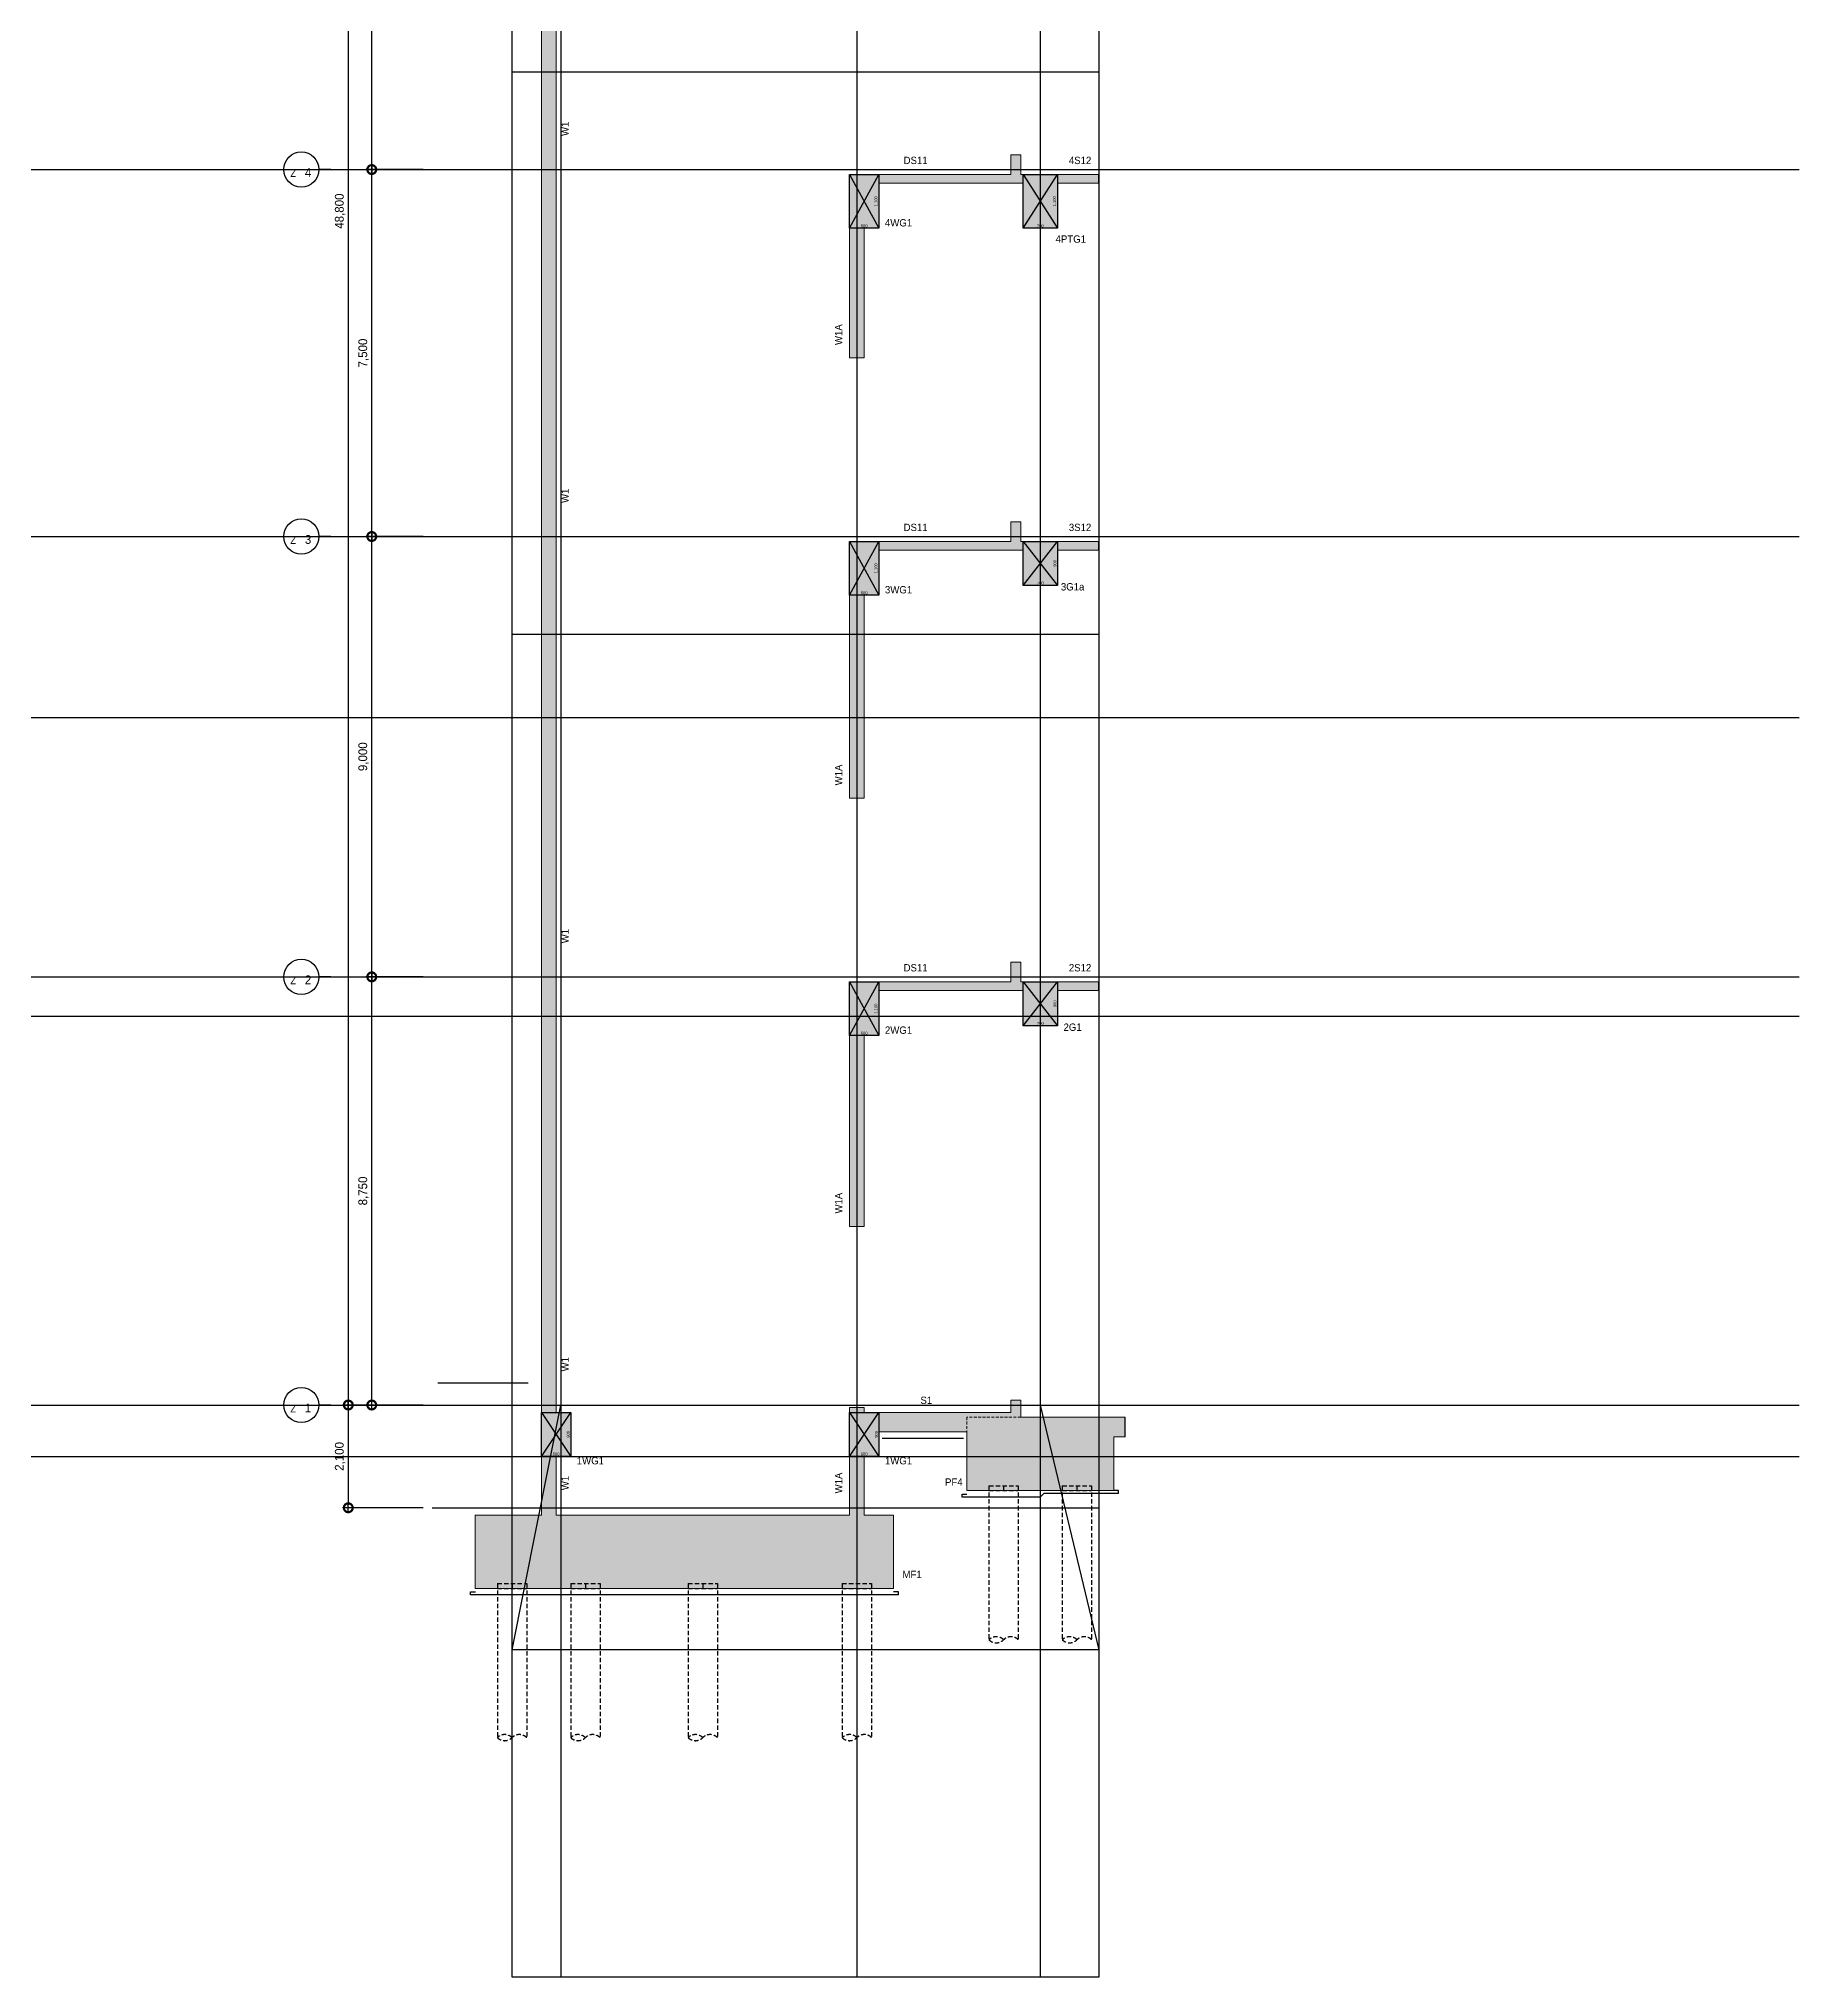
# Model space of a CAD drawing. Header units: millimetres. Extents: x -59434 to 186515, y -46562 to 55873.
# Drawn here: x 150525 to 186515, y -11695 to 27923 of the extents above; entities that cross this region are included whole.
import ezdxf
from ezdxf.enums import TextEntityAlignment as Align

# ---------------------------------------------------------------- set-up
doc = ezdxf.new("R2010")
doc.units = ezdxf.units.MM
doc.header["$LTSCALE"] = 60
for name, pattern in [('ACAD_ISO05W100', [33, 24, -3, 0, -3, 0, -3]), ('H1', [1.5, 1, -0.5]), ('HID', [2.3, 1.5, -0.8]), ('HIDDEN', [2, 1, -1])]:
    doc.linetypes.add(name, pattern=pattern)
doc.layers.get('Defpoints').update_dxf_attribs({"color": 151})
for name, color, linetype in [('A-CEN-AXIS', 1, 'Continuous'), ('A-DIM', 7, 'Continuous'), ('A-SITE', 3, 'ACAD_ISO05W100'), ('A-버림CONC', 5, 'Continuous'), ('구조SOLID', 253, 'Continuous'), ('기초', 5, 'HIDDEN')]:
    doc.layers.add(name, color=color, linetype=linetype)
doc.layers.add('A-CON', color=2, linetype='Continuous', lineweight=9)
for name, color, linetype, plot in [('AS-HIDLINE', 205, 'Continuous', False), ('NOPLOT', 191, 'Continuous', False), ('NOPLOT-DIM', 191, 'Continuous', False), ('NOPLOT-부호', 4, 'Continuous', False)]:
    doc.layers.add(name, color=color, linetype=linetype, plot=plot)
doc.styles.add('Gdim', font='')
doc.styles.get('Gdim').set_extended_font_data('Dotum')
doc.dimstyles.new('G-Xdim', dxfattribs={"dimscale": 30, "dimtxt": 2, "dimasz": 1, "dimexe": 1.2, "dimexo": 1.2, "dimgap": 0, "dimtad": 1, "dimdec": 1, "dimdsep": 46, "dimlunit": 6, "dimtxsty": 'Gdim', "dimcen": 1, "dimse1": 1, "dimse2": 1, "dimsd1": 1, "dimsd2": 1, "dimclrd": 1, "dimclre": 1, "dimclrt": 256, "dimadec": 0, "dimazin": 0, "dimtfac": 1, "dimtdec": 1, "dimtix": 1, "dimtmove": 2, "dimatfit": 1, "dimfxl": 2, "dimtolj": 1, "dimlwd": -1, "dimlwe": -1, "dimarcsym": 0})
doc.dimstyles.new('Gdim60', dxfattribs={"dimscale": 60, "dimtxt": 3, "dimasz": 1, "dimexe": 2, "dimexo": 3, "dimgap": 1, "dimtad": 1, "dimdec": 0, "dimdsep": 46, "dimlunit": 6, "dimtxsty": 'Gdim', "dimblk": 'G3-DOT', "dimcen": 2.5, "dimdle": 2, "dimclrd": 1, "dimclre": 1, "dimclrt": 256, "dimazin": 2, "dimtfac": 1, "dimtdec": 0, "dimtix": 1, "dimtmove": 2, "dimatfit": 3, "dimldrblk": 'DOTSMALL', "dimfxl": 2, "dimtolj": 1, "dimtzin": 0, "dimarcsym": 0})

# ---------------------------------------------------------------- blocks, each defined once
blk = doc.blocks.new('G3-DOT')
at = {"layer": 'A-DIM', "color": 1, "linetype": 'ByBlock'}
blk.add_line((1.5, 0), (-1.5, 0), dxfattribs=at)
at = {"layer": 'A-DIM', "color": 1, "linetype": 'ByBlock', "const_width": 3}
blk.add_lwpolyline([(0.375, 0, 1), (-0.375, 0, 1)], format="xyb", close=True, dxfattribs=at)
blk = doc.blocks.new('*D21')
at = {"layer": 'Defpoints', "color": 0, "transparency": 16777216}
for p in [(158566, 48800), (158566, 0, 0), (156853, 0, 0)]:
    blk.add_point(p, dxfattribs=at)
at = {"layer": 'NOPLOT-DIM', "color": 1, "lineweight": -2, "transparency": 16777216}
for p, q in [((158386, 48800, 0), (156733, 48800, 0)), ((156853, 48740, 0), (156853, 60, 0)), ((158386, 0, 0), (156733, 0, 0))]:
    blk.add_line(p, q, dxfattribs=at)
at = {"layer": 'NOPLOT-DIM', "color": 1, "lineweight": -2, "transparency": 16777216, "xscale": 60, "yscale": 60, "zscale": 60}
for p, rotation in [((156853, 48800, 0), 90), ((156853, 0, 0), 270)]:
    blk.add_blockref('G3-DOT', p, dxfattribs=dict(at, rotation=rotation))
at = {"layer": 'NOPLOT-DIM', "transparency": 16777216, "insert": (156686, 24400, 0), "char_height": 180, "attachment_point": 5, "rotation": 90, "style": 'Gdim'}
blk.add_mtext('\\A1;48,800', dxfattribs=at)
blk = doc.blocks.new('_DotSmall')
at = {"color": 0, "linetype": 'ByBlock', "const_width": 0.5}
blk.add_lwpolyline([(-0.0625, 0, 1), (0.0625, 0, 1)], format="xyb", close=True, dxfattribs=at)
blk = doc.blocks.new('*D22')
at = {"layer": 'Defpoints', "color": 0, "transparency": 16777216}
for p in [(157333, 8750, 0), (158566, 8750, 0), (158566, 0, 0)]:
    blk.add_point(p, dxfattribs=at)
at = {"layer": 'NOPLOT-DIM', "color": 1, "lineweight": -2, "transparency": 16777216}
for p, q in [((158386, 8750, 0), (157213, 8750, 0)), ((157333, 60, 0), (157333, 8690, 0)), ((158386, 0, 0), (157213, 0, 0))]:
    blk.add_line(p, q, dxfattribs=at)
at = {"layer": 'NOPLOT-DIM', "color": 1, "lineweight": -2, "transparency": 16777216, "xscale": 60, "yscale": 60, "zscale": 60}
for p, rotation in [((157333, 8750, 0), 90), ((157333, 0, 0), 270)]:
    blk.add_blockref('G3-DOT', p, dxfattribs=dict(at, rotation=rotation))
at = {"layer": 'NOPLOT-DIM', "transparency": 16777216, "insert": (157166, 4375, 0), "char_height": 180, "attachment_point": 5, "rotation": 90, "style": 'Gdim'}
blk.add_mtext('\\A1;8,750', dxfattribs=at)
blk = doc.blocks.new('*D23')
at = {"layer": 'Defpoints', "color": 0, "transparency": 16777216}
for p in [(157333, 17750, 0), (158566, 17750), (158566, 8750, 0)]:
    blk.add_point(p, dxfattribs=at)
at = {"layer": 'NOPLOT-DIM', "color": 1, "lineweight": -2, "transparency": 16777216}
for p, q in [((158386, 17750, 0), (157213, 17750, 0)), ((157333, 8810, 0), (157333, 17690, 0)), ((158386, 8750, 0), (157213, 8750, 0))]:
    blk.add_line(p, q, dxfattribs=at)
at = {"layer": 'NOPLOT-DIM', "color": 1, "lineweight": -2, "transparency": 16777216, "xscale": 60, "yscale": 60, "zscale": 60}
for p, rotation in [((157333, 17750, 0), 90), ((157333, 8750, 0), 270)]:
    blk.add_blockref('G3-DOT', p, dxfattribs=dict(at, rotation=rotation))
at = {"layer": 'NOPLOT-DIM', "transparency": 16777216, "insert": (157166, 13250, 0), "char_height": 180, "attachment_point": 5, "rotation": 90, "style": 'Gdim'}
blk.add_mtext('\\A1;9,000', dxfattribs=at)
blk = doc.blocks.new('*D24')
at = {"layer": 'Defpoints', "color": 0, "transparency": 16777216}
for p in [(157333, 25250, 0), (158566, 25250, 0), (158566, 17750)]:
    blk.add_point(p, dxfattribs=at)
at = {"layer": 'NOPLOT-DIM', "color": 1, "lineweight": -2, "transparency": 16777216}
for p, q in [((158386, 25250, 0), (157213, 25250, 0)), ((157333, 17810, 0), (157333, 25190, 0)), ((158386, 17750, 0), (157213, 17750, 0))]:
    blk.add_line(p, q, dxfattribs=at)
at = {"layer": 'NOPLOT-DIM', "color": 1, "lineweight": -2, "transparency": 16777216, "xscale": 60, "yscale": 60, "zscale": 60}
for p, rotation in [((157333, 25250, 0), 90), ((157333, 17750, 0), 270)]:
    blk.add_blockref('G3-DOT', p, dxfattribs=dict(at, rotation=rotation))
at = {"layer": 'NOPLOT-DIM', "transparency": 16777216, "insert": (157166, 21500, 0), "char_height": 180, "attachment_point": 5, "rotation": 90, "style": 'Gdim'}
blk.add_mtext('\\A1;7,500', dxfattribs=at)
blk = doc.blocks.new('*D25')
at = {"layer": 'Defpoints', "color": 0, "transparency": 16777216}
for p in [(157333, 32250, 0), (158566, 32250, 0), (158566, 25250, 0)]:
    blk.add_point(p, dxfattribs=at)
at = {"layer": 'NOPLOT-DIM', "color": 1, "lineweight": -2, "transparency": 16777216}
for p, q in [((158386, 32250, 0), (157213, 32250, 0)), ((157333, 25310, 0), (157333, 32190, 0)), ((158386, 25250, 0), (157213, 25250, 0))]:
    blk.add_line(p, q, dxfattribs=at)
at = {"layer": 'NOPLOT-DIM', "color": 1, "lineweight": -2, "transparency": 16777216, "xscale": 60, "yscale": 60, "zscale": 60}
for p, rotation in [((157333, 32250, 0), 90), ((157333, 25250, 0), 270)]:
    blk.add_blockref('G3-DOT', p, dxfattribs=dict(at, rotation=rotation))
at = {"layer": 'NOPLOT-DIM', "transparency": 16777216, "insert": (157166, 28750, 0), "char_height": 180, "attachment_point": 5, "rotation": 90, "style": 'Gdim'}
blk.add_mtext('\\A1;7,000', dxfattribs=at)
blk = doc.blocks.new('*D29')
at = {"layer": 'Defpoints', "color": 0, "transparency": 16777216}
for p in [(158566, 0, 0), (156853, -2100, 0), (158566, -2100, 0)]:
    blk.add_point(p, dxfattribs=at)
at = {"layer": 'NOPLOT-DIM', "color": 1, "lineweight": -2, "transparency": 16777216}
for p, q in [((158386, 0, 0), (156733, 0, 0)), ((156853, -60, 0), (156853, -2040, 0)), ((158386, -2100, 0), (156733, -2100, 0))]:
    blk.add_line(p, q, dxfattribs=at)
at = {"layer": 'NOPLOT-DIM', "color": 1, "lineweight": -2, "transparency": 16777216, "xscale": 60, "yscale": 60, "zscale": 60}
for p, rotation in [((156853, 0, 0), 90), ((156853, -2100, 0), 270)]:
    blk.add_blockref('G3-DOT', p, dxfattribs=dict(at, rotation=rotation))
at = {"layer": 'NOPLOT-DIM', "transparency": 16777216, "insert": (156686, -1050, 0), "char_height": 180, "attachment_point": 5, "rotation": 90, "style": 'Gdim'}
blk.add_mtext('\\A1;2,100', dxfattribs=at)
blk = doc.blocks.new('파일')
at = {"layer": 'NOPLOT'}
blk.add_line((371, 890, 0), (371, 790, 0), dxfattribs=at)
at = {"layer": 'NOPLOT', "linetype": 'HID'}
blk.add_line((71, 790, 0), (671, 790, 0), dxfattribs=at)
at = {"layer": '기초', "linetype": 'HID'}
for p, q in [((71, 890, 0), (671, 890, 0)), ((71, 890, 0), (71, -2258, 0)), ((671, 890, 0), (671, -2258, 0))]:
    blk.add_line(p, q, dxfattribs=at)
for centre, start, end in [((221, -2408, 0), 45, 135), ((221, -2108, 0), 225, 315), ((521, -2408, 0), 45, 135)]:
    blk.add_arc(centre, 212, start, end, dxfattribs=at)
blk = doc.blocks.new('*D100')
at = {"layer": 'Defpoints', "color": 0, "linetype": 'Continuous', "transparency": 16777216}
for p in [(-300, -900), (300, -880), (300, -900)]:
    blk.add_point(p, dxfattribs=at)
at = {"layer": 'AS-HIDLINE', "linetype": 'Continuous', "transparency": 16777216, "insert": (0, -850), "char_height": 60, "attachment_point": 5, "style": 'Gdim'}
blk.add_mtext('\\A1;600', dxfattribs=at)
blk = doc.blocks.new('*D101')
at = {"layer": 'Defpoints', "color": 0, "linetype": 'Continuous', "transparency": 16777216}
for p in [(300, 0), (280, 0), (300, -900)]:
    blk.add_point(p, dxfattribs=at)
at = {"layer": 'AS-HIDLINE', "linetype": 'Continuous', "transparency": 16777216, "insert": (250, -450), "char_height": 60, "attachment_point": 5, "rotation": 90, "style": 'Gdim'}
blk.add_mtext('\\A1;900', dxfattribs=at)
blk = doc.blocks.new('*D108')
at = {"layer": 'Defpoints', "color": 0, "linetype": 'Continuous', "transparency": 16777216}
for p in [(-300, -1100), (300, -1080), (300, -1100)]:
    blk.add_point(p, dxfattribs=at)
at = {"layer": 'AS-HIDLINE', "linetype": 'Continuous', "transparency": 16777216, "insert": (0, -1050), "char_height": 60, "attachment_point": 5, "style": 'Gdim'}
blk.add_mtext('\\A1;600', dxfattribs=at)
blk = doc.blocks.new('*D109')
at = {"layer": 'Defpoints', "color": 0, "linetype": 'Continuous', "transparency": 16777216}
for p in [(300, 0), (280, 0), (300, -1100)]:
    blk.add_point(p, dxfattribs=at)
at = {"layer": 'AS-HIDLINE', "linetype": 'Continuous', "transparency": 16777216, "insert": (244, -550), "char_height": 60, "attachment_point": 5, "rotation": 90, "style": 'Gdim'}
blk.add_mtext('\\A1;1,100', dxfattribs=at)
blk = doc.blocks.new('*D118')
at = {"layer": 'Defpoints', "color": 0, "linetype": 'Continuous', "transparency": 16777216}
for p in [(-400, -900), (300, -880), (300, -900)]:
    blk.add_point(p, dxfattribs=at)
at = {"layer": 'AS-HIDLINE', "linetype": 'Continuous', "transparency": 16777216, "insert": (-50, -850), "char_height": 60, "attachment_point": 5, "style": 'Gdim'}
blk.add_mtext('\\A1;700', dxfattribs=at)
blk = doc.blocks.new('*D119')
at = {"layer": 'Defpoints', "color": 0, "linetype": 'Continuous', "transparency": 16777216}
for p in [(300, 0), (280, 0), (300, -900)]:
    blk.add_point(p, dxfattribs=at)
at = {"layer": 'AS-HIDLINE', "linetype": 'Continuous', "transparency": 16777216, "insert": (250, -450), "char_height": 60, "attachment_point": 5, "rotation": 90, "style": 'Gdim'}
blk.add_mtext('\\A1;900', dxfattribs=at)
blk = doc.blocks.new('*D124')
at = {"layer": 'Defpoints', "color": 0, "linetype": 'Continuous', "transparency": 16777216}
for p in [(-400, -1100), (300, -1080), (300, -1100)]:
    blk.add_point(p, dxfattribs=at)
at = {"layer": 'AS-HIDLINE', "linetype": 'Continuous', "transparency": 16777216, "insert": (-50, -1050), "char_height": 60, "attachment_point": 5, "style": 'Gdim'}
blk.add_mtext('\\A1;700', dxfattribs=at)
blk = doc.blocks.new('*D125')
at = {"layer": 'Defpoints', "color": 0, "linetype": 'Continuous', "transparency": 16777216}
for p in [(300, 0), (280, 0), (300, -1100)]:
    blk.add_point(p, dxfattribs=at)
at = {"layer": 'AS-HIDLINE', "linetype": 'Continuous', "transparency": 16777216, "insert": (244, -550), "char_height": 60, "attachment_point": 5, "rotation": 90, "style": 'Gdim'}
blk.add_mtext('\\A1;1,100', dxfattribs=at)
blk = doc.blocks.new('*U55')
at = {"layer": 'AS-HIDLINE', "linetype": 'Continuous'}
for p, q in [((-300, -900), (300, 0)), ((-300, 0), (300, -900))]:
    blk.add_line(p, q, dxfattribs=at)
blk.add_lwpolyline([(-300, -900), (-300, 0), (300, 0), (300, -900)], close=True, dxfattribs=at)
dim = blk.add_linear_dim(base=(280.13, 0), p1=(300, -900), p2=(300, 0), angle=90, dimstyle='G-Xdim', override={"dimtxsty": 'Gdim'}, dxfattribs=at)
dim.commit()
dim.dimension.update_dxf_attribs({"geometry": '*D101', "text_midpoint": (250.09, -450)})
dim = blk.add_linear_dim(base=(300, -880.06), p1=(-300, -900), p2=(300, -900), dimstyle='G-Xdim', override={"dimtxsty": 'Gdim'}, dxfattribs=at)
dim.commit()
dim.dimension.update_dxf_attribs({"geometry": '*D100', "text_midpoint": (0, -850.02)})
blk = doc.blocks.new('*U59')
at = {"layer": 'AS-HIDLINE', "linetype": 'Continuous'}
for p, q in [((-300, -1100), (300, 0)), ((-300, 0), (300, -1100))]:
    blk.add_line(p, q, dxfattribs=at)
blk.add_lwpolyline([(-300, -1100), (-300, 0), (300, 0), (300, -1100)], close=True, dxfattribs=at)
dim = blk.add_linear_dim(base=(280.13, 0), p1=(300, -1100), p2=(300, 0), angle=90, dimstyle='G-Xdim', override={"dimtxsty": 'Gdim'}, dxfattribs=at)
dim.commit()
dim.dimension.update_dxf_attribs({"geometry": '*D109', "text_midpoint": (244.31, -550)})
dim = blk.add_linear_dim(base=(300, -1080.06), p1=(-300, -1100), p2=(300, -1100), dimstyle='G-Xdim', override={"dimtxsty": 'Gdim'}, dxfattribs=at)
dim.commit()
dim.dimension.update_dxf_attribs({"geometry": '*D108', "text_midpoint": (0, -1050.02)})
blk = doc.blocks.new('*U64')
at = {"layer": 'AS-HIDLINE', "linetype": 'Continuous'}
for p, q in [((-400, -900), (300, 0)), ((-400, 0), (300, -900))]:
    blk.add_line(p, q, dxfattribs=at)
blk.add_lwpolyline([(-400, -900), (-400, 0), (300, 0), (300, -900)], close=True, dxfattribs=at)
dim = blk.add_linear_dim(base=(280.13, 0), p1=(300, -900), p2=(300, 0), angle=90, dimstyle='G-Xdim', override={"dimtxsty": 'Gdim'}, dxfattribs=at)
dim.commit()
dim.dimension.update_dxf_attribs({"geometry": '*D119', "text_midpoint": (250.09, -450)})
dim = blk.add_linear_dim(base=(300, -880.06), p1=(-400, -900), p2=(300, -900), dimstyle='G-Xdim', override={"dimtxsty": 'Gdim'}, dxfattribs=at)
dim.commit()
dim.dimension.update_dxf_attribs({"geometry": '*D118', "text_midpoint": (-50, -850.02)})
blk = doc.blocks.new('*U67')
at = {"layer": 'AS-HIDLINE', "linetype": 'Continuous'}
for p, q in [((-400, -1100), (300, 0)), ((-400, 0), (300, -1100))]:
    blk.add_line(p, q, dxfattribs=at)
blk.add_lwpolyline([(-400, -1100), (-400, 0), (300, 0), (300, -1100)], close=True, dxfattribs=at)
dim = blk.add_linear_dim(base=(280.13, 0), p1=(300, -1100), p2=(300, 0), angle=90, dimstyle='G-Xdim', override={"dimtxsty": 'Gdim'}, dxfattribs=at)
dim.commit()
dim.dimension.update_dxf_attribs({"geometry": '*D125', "text_midpoint": (244.31, -550)})
dim = blk.add_linear_dim(base=(300, -1080.06), p1=(-400, -1100), p2=(300, -1100), dimstyle='G-Xdim', override={"dimtxsty": 'Gdim'}, dxfattribs=at)
dim.commit()
dim.dimension.update_dxf_attribs({"geometry": '*D124', "text_midpoint": (-50, -1050.02)})

msp = doc.modelspace()

# ---------------------------------------------------------------- hatches: boundary and pattern name
at = {"layer": '구조SOLID'}
h = msp.add_hatch(color=256, dxfattribs=at)
h.dxf.hatch_style = 1
h.paths.add_polyline_path([(168000, -2250), (167400, -2250), (167400, -1050), (167700, -1050), (167700, -550), (169500, -550), (169500, -250), (170600, -250), (170600, 100), (170400, 100), (170400, -150), (167400, -150), (167400, -50), (167100, -50), (167100, -2250), (161100, -2250), (161100, -1050), (161400, -1050), (161400, -150), (161100, -150), (161100, 46200), (167100, 46200), (167100, 45200), (166900, 45200), (166900, 44500), (167100, 44500), (167100, 43900), (167400, 43900), (167400, 45050), (170599.8, 45050), (170599.8, 44500), (171099.8, 44500), (171099.8, 47000), (170899.8, 47000), (170899.8, 46250), (170699.8, 46220), (170699.8, 46115), (170744.8, 46115), (170899.8, 46100), (170899.8, 45200), (167400, 45200), (167400, 46250), (169250, 46250), (169250, 46400), (167650.1, 46400), (167650.1, 46465), (167400, 46485), (167100, 46485), (167100, 46400), (161750, 46400), (161750, 49470), (166900, 49470), (166900, 48950), (167100, 48950), (167100, 48615), (167400, 48615), (167400, 50200), (167200, 50200), (167000, 50170), (167000, 50065), (167045, 50065), (167200, 50050), (167200, 49650), (161750, 49650), (161750, 50050), (161905, 50050), (161905, 50065), (161920, 50065), (161920, 50050), (161950, 50050), (161950, 50170), (161750, 50200), (161550, 50200), (161550, 46900), (160800, 46900), (160800, -2250), (159450, -2250), (159450, -3750), (168000, -3750)])
h.paths.add_polyline_path([(161550, 46400), (161100, 46400), (161100, 46750), (161550, 46750)], flags=16)
h = msp.add_hatch(color=256, dxfattribs=at)
h.dxf.hatch_style = 1
h.paths.add_polyline_path([(171350, 24970), (172200, 24970), (172200, 25150), (170600, 25150), (170600, 25550), (170400, 25550), (170400, 25150), (167100, 25150), (167100, 21400), (167400, 21400), (167400, 24050), (167700, 24050), (167700, 24970), (170650, 24970), (170650, 24050), (171350, 24050)])
h = msp.add_hatch(color=256, dxfattribs=at)
h.dxf.hatch_style = 1
h.paths.add_polyline_path([(171350, 17470), (172200, 17470), (172200, 17650), (170600, 17650), (170600, 18050), (170400, 18050), (170400, 17650), (167100, 17650), (167100, 12400), (167400, 12400), (167400, 16550), (167700, 16550), (167700, 17470), (170650, 17470), (170650, 16750), (171350, 16750)])
h = msp.add_hatch(color=256, dxfattribs=at)
h.dxf.hatch_style = 1
h.paths.add_polyline_path([(171350, 8470), (172200, 8470), (172200, 8650), (170600, 8650), (170600, 9050), (170400, 9050), (170400, 8650), (167100, 8650), (167100, 3650), (167400, 3650), (167400, 7550), (167700, 7550), (167700, 8470), (170650, 8470), (170650, 7750), (171350, 7750)])
h = msp.add_hatch(color=256, dxfattribs=at)
h.dxf.hatch_style = 1
h.paths.add_polyline_path([(172500, -650), (172735.7, -650), (172735.7, -250), (170600, -250), (169500, -250), (169500, -550), (169500, -1750), (172500, -1750)])

# ---------------------------------------------------------------- linework, layer by layer
at = {"layer": 'A-CEN-AXIS'}
for p, q in [((161200, 52396.8), (161200, -11694.5)), ((167250, 52396.8), (167250, -11694.5)), ((171000, 52396.8), (171000, -11694.5)), ((-3065.7, 25250), (186515.5, 25250)), ((-3065.7, 17750), (186515.5, 17750)), ((-3065.7, 8750), (186515.5, 8750)), ((26501.4, 7950), (186515.5, 7950)), ((-3065.7, 0), (186515.5, 0)), ((-3065.7, -1050), (186515.5, -1050)), ((158565.6, -2100), (172200, -2100))]:
    msp.add_line(p, q, dxfattribs=at)
at = {"layer": 'A-CON'}
for p, q in [((160800, 46900), (160800, -2250)), ((161100, 45700), (161100, -150)), ((170400, 25150), (170400, 25550)), ((170400, 25550), (170600, 25550)), ((170600, 25550), (170600, 25150)), ((167100, 25150), (167100, 21400)), ((167100, 25150), (170400, 25150)), ((167700, 24970), (170650, 24970)), ((167700, 24970), (167700, 24050)), ((170600, 25150), (172200, 25150)), ((170650, 24970), (170650, 24050)), ((171350, 24050), (171350, 24970)), ((171350, 24970), (172200, 24970)), ((167400, 24050), (167400, 21400)), ((167700, 24050), (167400, 24050)), ((170650, 24050), (171350, 24050)), ((167400, 21400), (167100, 21400)), ((170400, 17650), (170400, 18050)), ((170400, 18050), (170600, 18050)), ((170600, 18050), (170600, 17650)), ((167100, 17650), (167100, 12400)), ((167100, 17650), (170400, 17650)), ((167700, 17470), (170650, 17470)), ((167700, 17470), (167700, 16550)), ((170600, 17650), (172200, 17650)), ((170650, 17470, 0), (170650, 16750, 0)), ((171350, 16750, 0), (171350, 17470, 0)), ((171350, 17470), (172200, 17470)), ((170650, 16750, 0), (171350, 16750, 0)), ((167400, 16550), (167400, 12400)), ((167700, 16550), (167400, 16550)), ((167400, 12400), (167100, 12400)), ((170400, 8650), (170400, 9050)), ((170400, 9050), (170600, 9050)), ((170600, 9050), (170600, 8650)), ((167100, 8650), (167100, 3650)), ((167100, 8650), (170400, 8650)), ((167700, 8470), (170650, 8470)), ((167700, 8470), (167700, 7550)), ((170600, 8650), (172200, 8650)), ((170650, 8470), (170650, 7750)), ((171350, 7750), (171350, 8470)), ((171350, 8470), (172200, 8470)), ((167400, 7550), (167400, 3650)), ((167700, 7550), (167400, 7550)), ((170650, 7750), (171350, 7750)), ((167400, 3650), (167100, 3650)), ((170400, -150, 0), (170400, 100, 0)), ((170400, 100, 0), (170600, 100, 0)), ((170600, 100, 0), (170600, -250, 0)), ((161400, -150), (161100, -150)), ((161400, -1050), (161400, -150)), ((167100, -50), (167100, -2250)), ((167400, -50), (167100, -50)), ((167400, -50), (167400, -150)), ((167400, -150), (170400, -150)), ((170600, -250), (172735.7, -250)), ((167700, -550, 0), (169500, -550, 0)), ((167700, -1050), (167700, -550)), ((169500, -550, 0), (169500, -1750, 0)), ((172500, -650, 0), (172735.7, -650, 0)), ((172500, -650, 0), (172500, -1750, 0)), ((161100, -1050), (161400, -1050)), ((161100, -1050), (161100, -2250)), ((167400, -1050), (167400, -2250)), ((167400, -1050), (167700, -1050)), ((169500, -1750, 0), (172500, -1750, 0)), ((159450, -2250), (160800, -2250)), ((159450, -2250), (159450, -3750)), ((161100, -2250), (167100, -2250)), ((167400, -2250), (168000, -2250)), ((168000, -2250), (168000, -3750)), ((159450, -3750), (168000, -3750))]:
    msp.add_line(p, q, dxfattribs=at)
at = {"layer": 'A-CON', "color": 7, "linetype": 'H1'}
for p, q in [((170600, -250, 0), (169500, -250, 0)), ((169500, -250, 0), (169500, -550, 0))]:
    msp.add_line(p, q, dxfattribs=at)
at = {"layer": 'A-SITE', "linetype": 'Continuous'}
msp.add_line((160530, 450), (158686.4, 450), dxfattribs=at)
at = {"layer": 'A-버림CONC', "color": 5}
for p, q in [((167770, -680), (169430, -680)), ((169400, -1880, 0), (169400, -1820, 0)), ((169400, -1820, 0), (169500, -1820, 0)), ((171000, -1880, 0), (169400, -1880, 0)), ((171070, -1810, 0), (171000, -1880, 0)), ((172600, -1810, 0), (171070, -1810, 0)), ((172600, -1750, 0), (172500, -1750, 0)), ((172600, -1810, 0), (172600, -1750, 0)), ((159350.5, -3880), (159350.5, -3820)), ((159350.5, -3820), (159450.5, -3820)), ((168100.5, -3880), (159350.5, -3880)), ((168099.6, -3820), (167999.6, -3820)), ((168099.6, -3880), (168099.6, -3820))]:
    msp.add_line(p, q, dxfattribs=at)
at = {"layer": 'NOPLOT'}
for p, q in [((160200, -5000), (161200, 0)), ((171000, 0), (172200, -5000))]:
    msp.add_line(p, q, dxfattribs=at)
at = {"layer": 'NOPLOT', "elevation": 0}
for points in [[(172200, 52396.8), (172200, 15750), (160200, 15750), (160200, 52396.8)], [(172200, 27250), (172200, -5000), (160200, -5000), (160200, 27250)]]:
    msp.add_lwpolyline(points, close=True, dxfattribs=at)
at = {"layer": 'NOPLOT-DIM'}
msp.add_line((26502.3, 14050), (186515.5, 14050), dxfattribs=at)
at = {"layer": 'NOPLOT-DIM', "elevation": 0}
msp.add_lwpolyline([(172200, -11694.5), (160200, -11694.5), (160200, 52396.8), (172200, 52396.8)], close=True, dxfattribs=at)
for points in [[(156493.5, 25250), (156253.5, 25250, -1), (155533.5, 25250, -1), (156253.5, 25250, 0)], [(156493.5, 17750), (156253.5, 17750, -1), (155533.5, 17750, -1), (156253.5, 17750, 0)], [(156493.5, 8750), (156253.5, 8750, -1), (155533.5, 8750, -1), (156253.5, 8750, 0)], [(156493.5, 0), (156253.5, 0, -1), (155533.5, 0, -1), (156253.5, 0, 0)]]:
    msp.add_lwpolyline(points, format="xyb", dxfattribs=at)
at = {"layer": '구조SOLID'}
for p, q in [((172200, 24970), (172200, 25150)), ((172200, 17470), (172200, 17650)), ((172200, 8470), (172200, 8650)), ((172735.7, -650, 0), (172735.7, -250))]:
    msp.add_line(p, q, dxfattribs=at)

# ---------------------------------------------------------------- block references
at = {"layer": 'AS-HIDLINE', "linetype": 'Continuous'}
for name, p in [('*U59', (167400, 25150)), ('*U67', (171050, 25150)), ('*U59', (167400, 17650)), ('*U64', (171050, 17650, 0)), ('*U59', (167400, 8650)), ('*U64', (171050, 8650)), ('*U55', (161100, -150)), ('*U55', (167400, -150))]:
    msp.add_blockref(name, p, dxfattribs=at)
at = {"layer": '기초'}
for p in [(169879.1, -2539.7, 0), (171379.1, -2539.7, 0), (159829.1, -4539.9, 0), (161329.1, -4539.9, 0), (163729.4, -4539.9, 0), (166879.8, -4539.9, 0)]:
    msp.add_blockref('파일', p, dxfattribs=at)

# ---------------------------------------------------------------- texts
at = {"layer": 'NOPLOT-DIM', "style": 'Gdim'}
for s, height, p in [('Z', 150, (155666.3, 25100.2, 0)), ('4', 180, (155965.5, 25100.2, 0)), ('Z', 150, (155666.3, 17600.2, 0)), ('3', 180, (155965.5, 17600.2, 0)), ('Z', 150, (155666.3, 8600.2, 0)), ('2', 180, (155965.5, 8600.2, 0)), ('Z', 150, (155666.3, -149.8, 0)), ('1', 180, (155965.5, -149.8, 0))]:
    msp.add_text(s, height=height, dxfattribs=at).set_placement(p)
at = {"layer": 'NOPLOT-부호', "style": 'Gdim'}
for s, p in [('W1', (161283.7, 26082.5)), ('W1A', (166877.3, 21876.2)), ('W1', (161283.7, 18582.5)), ('W1A', (166877.3, 12876.2)), ('W1', (161283.7, 9582.5)), ('W1A', (166877.3, 4126.2)), ('W1', (161283.7, 832.5)), ('W1', (161283.7, -1593.8)), ('W1A', (166877.3, -1593.8))]:
    msp.add_text(s, height=150, rotation=90, dxfattribs=at).set_placement(p, align=Align.MIDDLE)
for s, p in [('DS11', (168451.2, 25436.8, 0)), ('4S12', (171813.5, 25436.8, 0)), ('4WG1', (168101.8, 24161.9)), ('4PTG1', (171623, 23829.2)), ('DS11', (168451.2, 17936.8)), ('3S12', (171813.5, 17936.8)), ('3WG1', (168101.8, 16661.9)), ('3G1a', (171660.7, 16722.4)), ('DS11', (168451.2, 8936.8)), ('2S12', (171813.5, 8936.8)), ('2WG1', (168101.8, 7661.9, 0)), ('2G1', (171660.7, 7722.4)), ('S1', (168669.6, 97.2)), ('1WG1', (161801.8, -1138.1)), ('1WG1', (168101.8, -1138.1)), ('PF4', (169232.5, -1574.6)), ('MF1', (168378.9, -3463.3))]:
    msp.add_text(s, height=150, dxfattribs=at).set_placement(p, align=Align.MIDDLE)

# ---------------------------------------------------------------- dimensions: what is measured, and where the dimension line sits
at = {"layer": 'NOPLOT-DIM'}
for base, p1, p2, picture, middle in [((156853.5, 0, 0), (158565.6, 48800), (158565.6, 0, 0), '*D21', (156686, 24400, 0)), ((157333.5, 32250, 0), (158565.6, 25250, 0), (158565.6, 32250, 0), '*D25', (157166, 28750, 0)), ((157333.5, 25250, 0), (158565.6, 17750), (158565.6, 25250, 0), '*D24', (157166, 21500, 0)), ((157333.5, 17750, 0), (158565.6, 8750, 0), (158565.6, 17750), '*D23', (157166, 13250, 0)), ((157333.5, 8750, 0), (158565.6, 0, 0), (158565.6, 8750, 0), '*D22', (157166, 4375, 0)), ((156853.5, -2100, 0), (158565.6, 0, 0), (158565.6, -2100, 0), '*D29', (156686, -1050, 0))]:
    dim = msp.add_linear_dim(base=base, p1=p1, p2=p2, angle=90, dimstyle='Gdim60', dxfattribs=at)
    dim.commit()
    dim.dimension.update_dxf_attribs({"geometry": picture, "text_midpoint": middle})

doc.saveas('drawing.dxf')
